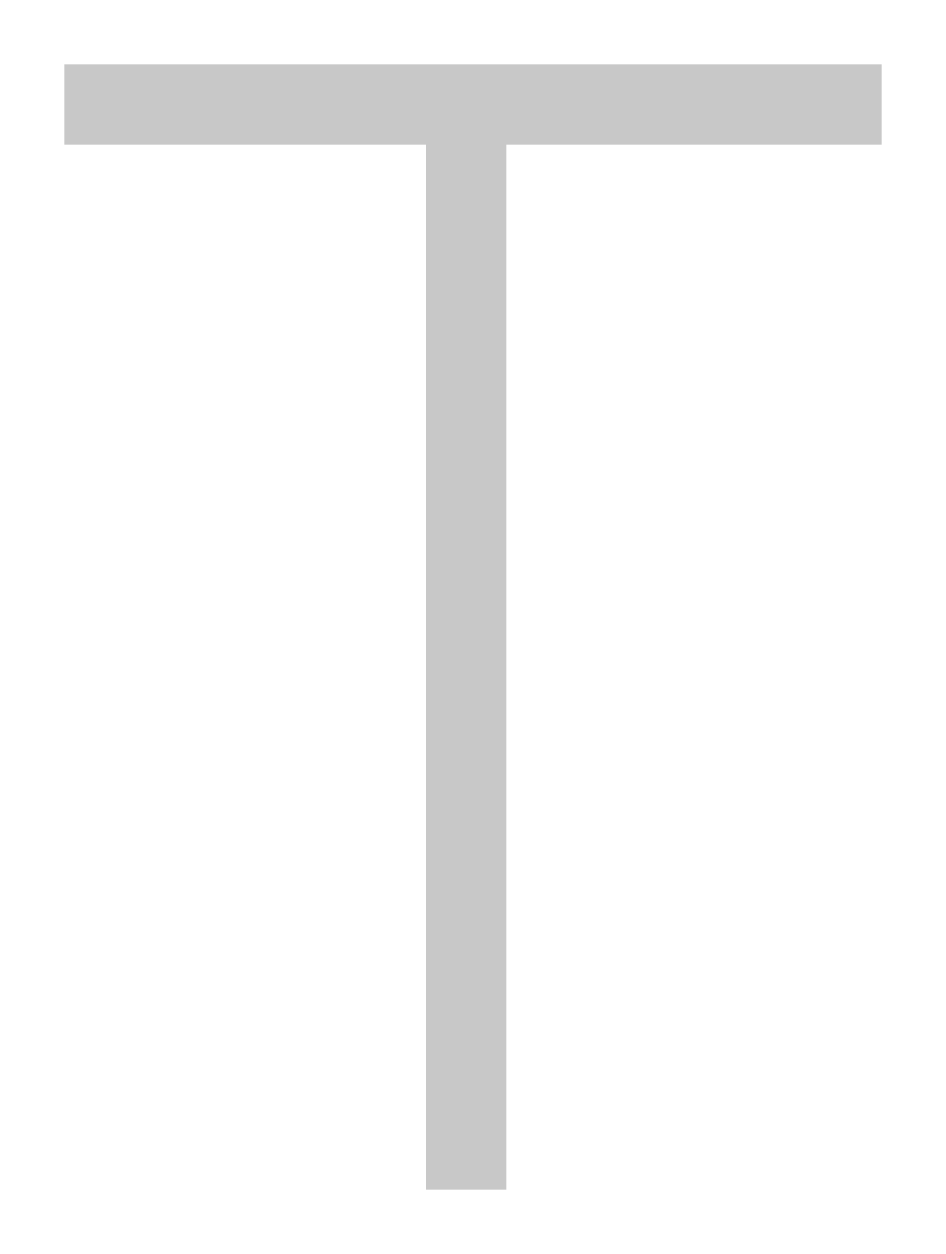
# Model space of a CAD drawing. Extents: x -0.00023 to 0.00312, y -0.00225 to 0.00225.
import ezdxf

# ---------------------------------------------------------------- set-up
doc = ezdxf.new("R2010")
doc.units = 0
doc.header["$LTSCALE"] = 250
doc.layers.get('0').update_dxf_attribs({"linetype": 'CONTINUOUS'})

msp = doc.modelspace()

# ---------------------------------------------------------------- linework, layer by layer
at = {"color": 0, "const_width": 0.0003}
for points in [[(0.0014166, 0.0021), (0.0014166, -0.0021)], [(-0.0000834, 0.00195), (0.0029666, 0.00195)]]:
    msp.add_lwpolyline(points, dxfattribs=at)

doc.saveas('drawing.dxf')
